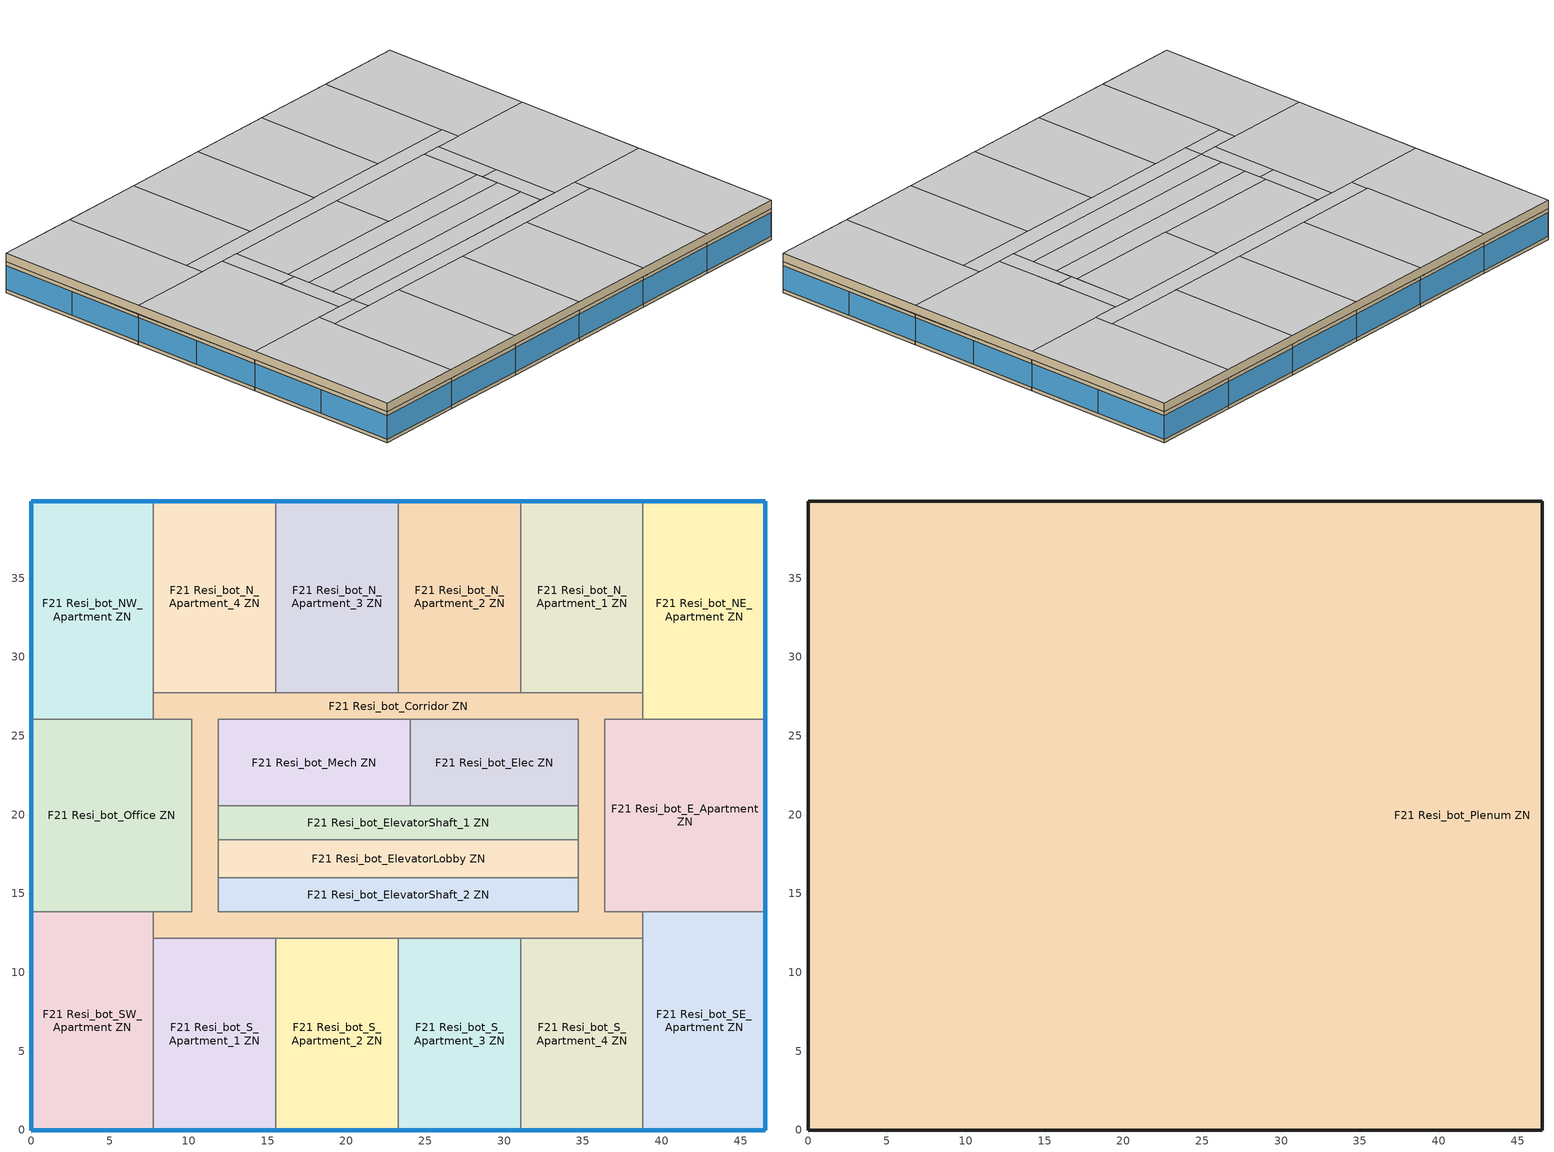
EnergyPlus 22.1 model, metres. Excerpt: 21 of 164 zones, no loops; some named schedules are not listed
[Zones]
F21 Resi_bot_Corridor ZN
 floor adiabatic (Typical Interior Floor): 36.39,19.95 36.39,13.85 34.72,13.85 34.72,19.95 z72.85; 38.81,13.85 38.81,12.18 11.86,12.18 11.86,13.85 z72.85; 11.86,19.95 11.86,13.85 10.18,13.85 10.18,19.95 z72.85; 11.86,13.85 11.86,12.18 7.76,12.18 7.76,13.85 z72.85; 36.39,26.05 36.39,19.95 34.72,19.95 34.72,26.05 z72.85; 11.86,26.05 11.86,19.95 10.18,19.95 10.18,26.05 z72.85; 38.81,27.72 38.81,26.05 7.76,26.05 7.76,27.72 z72.85
 wall to F21 Resi_bot_Office ZN (Typical Interior Wall): 7.76,26.05 10.18,26.05 10.18,13.85 7.76,13.85 z72.85:75.59
 wall to F21 Resi_bot_SW_Apartment ZN (Typical Interior Wall): 7.76,13.85 7.76,12.18 z72.85:75.59
 wall to F21 Resi_bot_S_Apartment_1 ZN (Typical Interior Wall): 7.76,12.18 15.52,12.18 z72.85:75.59
 wall to F21 Resi_bot_S_Apartment_2 ZN (Typical Interior Wall): 15.52,12.18 23.29,12.18 z72.85:75.59
 wall to F21 Resi_bot_S_Apartment_3 ZN (Typical Interior Wall): 23.29,12.18 31.05,12.18 z72.85:75.59
 wall to F21 Resi_bot_S_Apartment_4 ZN (Typical Interior Wall): 31.05,12.18 38.81,12.18 z72.85:75.59
 wall to F21 Resi_bot_SE_Apartment ZN (Typical Interior Wall): 38.81,12.18 38.81,13.85 z72.85:75.59
 wall to F21 Resi_bot_E_Apartment ZN (Typical Interior Wall): 38.81,13.85 36.39,13.85 36.39,26.05 38.81,26.05 z72.85:75.59
 wall to F21 Resi_bot_ElevatorShaft_1 ZN (Typical Interior Wall): 34.72,20.56 34.72,18.43 / 11.86,18.43 11.86,20.56 z72.85:75.59
 wall to F21 Resi_bot_ElevatorLobby ZN (Typical Interior Wall): 34.72,18.43 34.72,15.99 / 11.86,15.99 11.86,18.43 z72.85:75.59
 wall to F21 Resi_bot_ElevatorShaft_2 ZN (Typical Interior Wall): 34.72,15.99 34.72,13.85 11.86,13.85 11.86,15.99 z72.85:75.59
 wall to F21 Resi_bot_Mech ZN (Typical Interior Wall): 11.86,20.56 11.86,26.05 24.05,26.05 z72.85:75.59
 wall to F21 Resi_bot_Elec ZN (Typical Interior Wall): 24.05,26.05 34.72,26.05 34.72,20.56 z72.85:75.59
 wall to F21 Resi_bot_NE_Apartment ZN (Typical Interior Wall): 38.81,26.05 38.81,27.72 z72.85:75.59
 wall to F21 Resi_bot_N_Apartment_1 ZN (Typical Interior Wall): 38.81,27.72 31.05,27.72 z72.85:75.59
 wall to F21 Resi_bot_N_Apartment_2 ZN (Typical Interior Wall): 31.05,27.72 23.29,27.72 z72.85:75.59
 wall to F21 Resi_bot_N_Apartment_3 ZN (Typical Interior Wall): 23.29,27.72 15.52,27.72 z72.85:75.59
 wall to F21 Resi_bot_N_Apartment_4 ZN (Typical Interior Wall): 15.52,27.72 7.76,27.72 z72.85:75.59
 wall to F21 Resi_bot_NW_Apartment ZN (Typical Interior Wall): 7.76,27.72 7.76,26.05 z72.85:75.59
F21 Resi_bot_Elec ZN
 floor adiabatic (Typical Interior Floor): 34.72,26.05 34.72,20.56 24.05,20.56 24.05,26.05 z72.85
 wall to F21 Resi_bot_Mech ZN (Typical Interior Wall): 24.05,26.05 24.05,20.56 z72.85:75.59
 wall to F21 Resi_bot_ElevatorShaft_1 ZN (Typical Interior Wall): 24.05,20.56 34.72,20.56 z72.85:75.59
F21 Resi_bot_ElevatorLobby ZN
 floor adiabatic (Typical Interior Floor): 34.72,18.43 34.72,15.99 11.86,15.99 11.86,18.43 z72.85
 wall to F21 Resi_bot_ElevatorShaft_1 ZN (Typical Interior Wall): 34.72,18.43 11.86,18.43 z72.85:75.59
 wall to F21 Resi_bot_ElevatorShaft_2 ZN (Typical Interior Wall): 11.86,15.99 34.72,15.99 z72.85:75.59
F21 Resi_bot_ElevatorShaft_1 ZN
 floor adiabatic (Typical Interior Floor): 34.72,20.56 34.72,18.43 11.86,18.43 11.86,20.56 z72.85
 wall to F21 Resi_bot_Mech ZN (Typical Interior Wall): 24.05,20.56 11.86,20.56 z72.85:75.59
F21 Resi_bot_ElevatorShaft_2 ZN
 floor adiabatic (Typical Interior Floor): 34.72,15.99 34.72,13.85 11.86,13.85 11.86,15.99 z72.85
F21 Resi_bot_E_Apartment ZN
 floor adiabatic (Typical Interior Floor): 46.57,26.05 46.57,13.85 36.39,13.85 36.39,26.05 z72.85
 wall outside (Typical Insulated Steel Framed Exterior Wall R-20.41): 46.57,13.85 46.57,26.05 z72.85:75.59
 wall to F21 Resi_bot_NE_Apartment ZN (Typical Interior Wall): 46.57,26.05 38.81,26.05 z72.85:75.59
 wall to F21 Resi_bot_SE_Apartment ZN (Typical Interior Wall): 38.81,13.85 46.57,13.85 z72.85:75.59
 window (Resi_bot_E_Apartment_Wall_2_0_0_0_0_1_Win Wind Cons U-0.34 SHGC 0.33): 46.57,19.95 46.57,26.03 z73.15:75.25
 window (Resi_bot_E_Apartment_Wall_2_0_0_1_0_0_Win Wind Cons U-0.34 SHGC 0.33): 46.57,13.87 46.57,19.95 z73.15:75.25
F21 Resi_bot_Mech ZN
 floor adiabatic (Typical Interior Floor): 24.05,26.05 24.05,20.56 11.86,20.56 11.86,26.05 z72.85
F21 Resi_bot_NE_Apartment ZN
 floor adiabatic (Typical Interior Floor): 46.57,39.9 46.57,26.05 38.81,26.05 38.81,39.9 z72.85
 wall outside (Typical Insulated Steel Framed Exterior Wall R-20.41): 46.57,26.05 46.57,39.9 38.81,39.9 z72.85:75.59
 wall to F21 Resi_bot_N_Apartment_1 ZN (Typical Interior Wall): 38.81,39.9 38.81,27.72 z72.85:75.59
 window (Resi_bot_NE_Apartment_Wall_2_0_0_0_0_1_Win Wind Cons U-0.34 SHGC 0.33): 46.57,32.97 46.57,39.88 z73.15:75.25
 window (Resi_bot_NE_Apartment_Wall_2_0_0_1_0_0_Win Wind Cons U-0.34 SHGC 0.33): 46.57,26.06 46.57,32.97 z73.15:75.25
 window (U 0.34 SHGC 0.38 Simple Glazing): 46.56,39.9 38.83,39.9 z73.15:75.26
F21 Resi_bot_NW_Apartment ZN
 floor adiabatic (Typical Interior Floor): 7.76,39.9 7.76,26.05 0,26.05 0,39.9 z72.85
 wall outside (Typical Insulated Steel Framed Exterior Wall R-20.41): 7.76,39.9 0,39.9 0,26.05 z72.85:75.59
 wall to F21 Resi_bot_N_Apartment_4 ZN (Typical Interior Wall): 7.76,27.72 7.76,39.9 z72.85:75.59
 wall to F21 Resi_bot_Office ZN (Typical Interior Wall): 0,26.05 7.76,26.05 z72.85:75.59
 window (U 0.34 SHGC 0.38 Simple Glazing): 7.75,39.9 0.01,39.9 z73.15:75.26
 window (Resi_bot_NW_Apartment_Wall_4_0_0_0_0_1_Win Wind Cons U-0.34 SHGC 0.33): 0,32.97 0,26.06 z73.15:75.25
 window (Resi_bot_NW_Apartment_Wall_4_0_0_1_0_0_Win Wind Cons U-0.34 SHGC 0.33): 0,39.88 0,32.97 z73.15:75.25
F21 Resi_bot_N_Apartment_1 ZN
 floor adiabatic (Typical Interior Floor): 38.81,39.9 38.81,27.72 31.05,27.72 31.05,39.9 z72.85
 wall outside (Typical Insulated Steel Framed Exterior Wall R-20.41): 38.81,39.9 31.05,39.9 z72.85:75.59
 wall to F21 Resi_bot_N_Apartment_2 ZN (Typical Interior Wall): 31.05,39.9 31.05,27.72 z72.85:75.59
 window (U 0.34 SHGC 0.38 Simple Glazing): 38.8,39.9 31.06,39.9 z73.15:75.26
F21 Resi_bot_N_Apartment_2 ZN
 floor adiabatic (Typical Interior Floor): 31.05,39.9 31.05,27.72 23.29,27.72 23.29,39.9 z72.85
 wall outside (Typical Insulated Steel Framed Exterior Wall R-20.41): 31.05,39.9 23.29,39.9 z72.85:75.59
 wall to F21 Resi_bot_N_Apartment_3 ZN (Typical Interior Wall): 23.29,39.9 23.29,27.72 z72.85:75.59
 window (U 0.34 SHGC 0.38 Simple Glazing): 31.03,39.9 23.3,39.9 z73.15:75.26
F21 Resi_bot_N_Apartment_3 ZN
 floor adiabatic (Typical Interior Floor): 23.29,39.9 23.29,27.72 15.52,27.72 15.52,39.9 z72.85
 wall outside (Typical Insulated Steel Framed Exterior Wall R-20.41): 23.29,39.9 15.52,39.9 z72.85:75.59
 wall to F21 Resi_bot_N_Apartment_4 ZN (Typical Interior Wall): 15.52,39.9 15.52,27.72 z72.85:75.59
 window (U 0.34 SHGC 0.38 Simple Glazing): 23.27,39.9 15.54,39.9 z73.15:75.26
F21 Resi_bot_N_Apartment_4 ZN
 floor adiabatic (Typical Interior Floor): 15.52,39.9 15.52,27.72 7.76,27.72 7.76,39.9 z72.85
 wall outside (Typical Insulated Steel Framed Exterior Wall R-20.41): 15.52,39.9 7.76,39.9 z72.85:75.59
 window (U 0.34 SHGC 0.38 Simple Glazing): 15.51,39.9 7.78,39.9 z73.15:75.26
F21 Resi_bot_Office ZN
 floor adiabatic (Typical Interior Floor): 10.18,26.05 10.18,13.85 0,13.85 0,26.05 z72.85
 wall outside (Typical Insulated Steel Framed Exterior Wall R-20.41): 0,26.05 0,13.85 z72.85:75.59
 wall to F21 Resi_bot_SW_Apartment ZN (Typical Interior Wall): 0,13.85 7.76,13.85 z72.85:75.59
 window (Resi_bot_Office_Wall_5_0_0_0_0_1_Win Wind Cons U-0.34 SHGC 0.33): 0,19.95 0,13.87 z73.15:75.25
 window (Resi_bot_Office_Wall_5_0_0_1_0_0_Win Wind Cons U-0.34 SHGC 0.33): 0,26.03 0,19.95 z73.15:75.25
F21 Resi_bot_SE_Apartment ZN
 floor adiabatic (Typical Interior Floor): 46.57,13.85 46.57,0 38.81,0 38.81,13.85 z72.85
 wall outside (Typical Insulated Steel Framed Exterior Wall R-20.41): 38.81,0 46.57,0 46.57,13.85 z72.85:75.59
 wall to F21 Resi_bot_S_Apartment_4 ZN (Typical Interior Wall): 38.81,12.18 38.81,0 z72.85:75.59
 window (Resi_bot_SE_Apartment_Wall_2_0_0_0_0_1_Win Wind Cons U-0.34 SHGC 0.33): 46.57,6.93 46.57,13.84 z73.15:75.25
 window (Resi_bot_SE_Apartment_Wall_2_0_0_1_0_0_Win Wind Cons U-0.34 SHGC 0.33): 46.57,0.02 46.57,6.92 z73.15:75.25
 window (U 0.34 SHGC 0.38 Simple Glazing): 38.83,0 46.56,0 z73.15:75.26
F21 Resi_bot_SW_Apartment ZN
 floor adiabatic (Typical Interior Floor): 7.76,13.85 7.76,0 0,0 0,13.85 z72.85
 wall outside (Typical Insulated Steel Framed Exterior Wall R-20.41): 0,13.85 0,0 7.76,0 z72.85:75.59
 wall to F21 Resi_bot_S_Apartment_1 ZN (Typical Interior Wall): 7.76,0 7.76,12.18 z72.85:75.59
 window (Resi_bot_SW_Apartment_Wall_5_0_0_0_0_1_Win Wind Cons U-0.34 SHGC 0.33): 0,6.92 0,0.02 z73.15:75.25
 window (Resi_bot_SW_Apartment_Wall_5_0_0_1_0_0_Win Wind Cons U-0.34 SHGC 0.33): 0,13.84 0,6.93 z73.15:75.25
 window (U 0.34 SHGC 0.38 Simple Glazing): 0.01,0 7.75,0 z73.15:75.26
F21 Resi_bot_S_Apartment_1 ZN
 floor adiabatic (Typical Interior Floor): 15.52,12.18 15.52,0 7.76,0 7.76,12.18 z72.85
 wall outside (Typical Insulated Steel Framed Exterior Wall R-20.41): 7.76,0 15.52,0 z72.85:75.59
 wall to F21 Resi_bot_S_Apartment_2 ZN (Typical Interior Wall): 15.52,0 15.52,12.18 z72.85:75.59
 window (U 0.34 SHGC 0.38 Simple Glazing): 7.78,0 15.51,0 z73.15:75.26
F21 Resi_bot_S_Apartment_2 ZN
 floor adiabatic (Typical Interior Floor): 23.29,12.18 23.29,0 15.52,0 15.52,12.18 z72.85
 wall outside (Typical Insulated Steel Framed Exterior Wall R-20.41): 15.52,0 23.29,0 z72.85:75.59
 wall to F21 Resi_bot_S_Apartment_3 ZN (Typical Interior Wall): 23.29,0 23.29,12.18 z72.85:75.59
 window (U 0.34 SHGC 0.38 Simple Glazing): 15.54,0 23.27,0 z73.15:75.26
F21 Resi_bot_S_Apartment_3 ZN
 floor adiabatic (Typical Interior Floor): 31.05,12.18 31.05,0 23.29,0 23.29,12.18 z72.85
 wall outside (Typical Insulated Steel Framed Exterior Wall R-20.41): 23.29,0 31.05,0 z72.85:75.59
 wall to F21 Resi_bot_S_Apartment_4 ZN (Typical Interior Wall): 31.05,0 31.05,12.18 z72.85:75.59
 window (U 0.34 SHGC 0.38 Simple Glazing): 23.3,0 31.03,0 z73.15:75.26
F21 Resi_bot_S_Apartment_4 ZN
 floor adiabatic (Typical Interior Floor): 38.81,12.18 38.81,0 31.05,0 31.05,12.18 z72.85
 wall outside (Typical Insulated Steel Framed Exterior Wall R-20.41): 31.05,0 38.81,0 z72.85:75.59
 window (U 0.34 SHGC 0.38 Simple Glazing): 31.06,0 38.8,0 z73.15:75.26
F21 Resi_bot_Plenum ZN
 floor to F21 Resi_bot_Elec ZN (Typical Interior Floor): 34.72,26.05 34.72,20.56 24.05,20.56 24.05,26.05 z75.59
 floor to F21 Resi_bot_Corridor ZN (Typical Interior Floor): 36.39,19.95 36.39,13.85 34.72,13.85 34.72,19.95 z75.59; 38.81,13.85 38.81,12.18 11.86,12.18 11.86,13.85 z75.59; 11.86,19.95 11.86,13.85 10.18,13.85 10.18,19.95 z75.59; 11.86,13.85 11.86,12.18 7.76,12.18 7.76,13.85 z75.59; 36.39,26.05 36.39,19.95 34.72,19.95 34.72,26.05 z75.59; 11.86,26.05 11.86,19.95 10.18,19.95 10.18,26.05 z75.59; 38.81,27.72 38.81,26.05 7.76,26.05 7.76,27.72 z75.59
 floor to F21 Resi_bot_E_Apartment ZN (Typical Interior Floor): 46.57,26.05 46.57,13.85 36.39,13.85 36.39,26.05 z75.59
 floor to F21 Resi_bot_ElevatorShaft_1 ZN (Typical Interior Floor): 34.72,20.56 34.72,18.43 11.86,18.43 11.86,20.56 z75.59
 floor to F21 Resi_bot_ElevatorLobby ZN (Typical Interior Floor): 34.72,18.43 34.72,15.99 11.86,15.99 11.86,18.43 z75.59
 floor to F21 Resi_bot_ElevatorShaft_2 ZN (Typical Interior Floor): 34.72,15.99 34.72,13.85 11.86,13.85 11.86,15.99 z75.59
 floor to F21 Resi_bot_Mech ZN (Typical Interior Floor): 24.05,26.05 24.05,20.56 11.86,20.56 11.86,26.05 z75.59
 floor to F21 Resi_bot_NE_Apartment ZN (Typical Interior Floor): 46.57,39.9 46.57,26.05 38.81,26.05 38.81,39.9 z75.59
 floor to F21 Resi_bot_N_Apartment_1 ZN (Typical Interior Floor): 38.81,39.9 38.81,27.72 31.05,27.72 31.05,39.9 z75.59
 floor to F21 Resi_bot_N_Apartment_2 ZN (Typical Interior Floor): 31.05,39.9 31.05,27.72 23.29,27.72 23.29,39.9 z75.59
 floor to F21 Resi_bot_N_Apartment_3 ZN (Typical Interior Floor): 23.29,39.9 23.29,27.72 15.52,27.72 15.52,39.9 z75.59
 floor to F21 Resi_bot_N_Apartment_4 ZN (Typical Interior Floor): 15.52,39.9 15.52,27.72 7.76,27.72 7.76,39.9 z75.59
 floor to F21 Resi_bot_NW_Apartment ZN (Typical Interior Floor): 7.76,39.9 7.76,26.05 0,26.05 0,39.9 z75.59
 floor to F21 Resi_bot_Office ZN (Typical Interior Floor): 10.18,26.05 10.18,13.85 0,13.85 0,26.05 z75.59
 floor to F21 Resi_bot_S_Apartment_4 ZN (Typical Interior Floor): 38.81,12.18 38.81,0 31.05,0 31.05,12.18 z75.59
 floor to F21 Resi_bot_SE_Apartment ZN (Typical Interior Floor): 46.57,13.85 46.57,0 38.81,0 38.81,13.85 z75.59
 floor to F21 Resi_bot_S_Apartment_3 ZN (Typical Interior Floor): 31.05,12.18 31.05,0 23.29,0 23.29,12.18 z75.59
 floor to F21 Resi_bot_S_Apartment_2 ZN (Typical Interior Floor): 23.29,12.18 23.29,0 15.52,0 15.52,12.18 z75.59
 floor to F21 Resi_bot_S_Apartment_1 ZN (Typical Interior Floor): 15.52,12.18 15.52,0 7.76,0 7.76,12.18 z75.59
 floor to F21 Resi_bot_SW_Apartment ZN (Typical Interior Floor): 7.76,13.85 7.76,0 0,0 0,13.85 z75.59
 wall outside (Typical Insulated Steel Framed Exterior Wall R-20.41): 46.57,0 46.57,39.9 0,39.9 0,0 46.57,0 z75.59:76.35
 ceiling adiabatic (Typical Interior Ceiling): 34.72,20.56 34.72,26.05 24.05,26.05 24.05,20.56 z76.35; 23.29,27.72 23.29,39.9 15.52,39.9 15.52,27.72 z76.35; 15.52,27.72 15.52,39.9 7.76,39.9 7.76,27.72 z76.35; 7.76,26.05 7.76,39.9 0,39.9 0,26.05 z76.35; 10.18,13.85 10.18,26.05 0,26.05 0,13.85 z76.35; 38.81,0 38.81,12.18 31.05,12.18 31.05,0 z76.35; 46.57,0 46.57,13.85 38.81,13.85 38.81,0 z76.35; 31.05,0 31.05,12.18 23.29,12.18 23.29,0 z76.35; 23.29,0 23.29,12.18 15.52,12.18 15.52,0 z76.35; 15.52,0 15.52,12.18 7.76,12.18 7.76,0 z76.35; 7.76,0 7.76,13.85 0,13.85 0,0 z76.35; 36.39,13.85 36.39,19.95 34.72,19.95 34.72,13.85 z76.35; 38.81,12.18 38.81,13.85 11.86,13.85 11.86,12.18 z76.35; 11.86,13.85 11.86,19.95 10.18,19.95 10.18,13.85 z76.35; 11.86,12.18 11.86,13.85 7.76,13.85 7.76,12.18 z76.35; 36.39,19.95 36.39,26.05 34.72,26.05 34.72,19.95 z76.35; 11.86,19.95 11.86,26.05 10.18,26.05 10.18,19.95 z76.35; 38.81,26.05 38.81,27.72 7.76,27.72 7.76,26.05 z76.35; 46.57,13.85 46.57,26.05 36.39,26.05 36.39,13.85 z76.35; 34.72,18.43 34.72,20.56 11.86,20.56 11.86,18.43 z76.35; 34.72,15.99 34.72,18.43 11.86,18.43 11.86,15.99 z76.35; 34.72,13.85 34.72,15.99 11.86,15.99 11.86,13.85 z76.35; 24.05,20.56 24.05,26.05 11.86,26.05 11.86,20.56 z76.35; 46.57,26.05 46.57,39.9 38.81,39.9 38.81,26.05 z76.35; 38.81,27.72 38.81,39.9 31.05,39.9 31.05,27.72 z76.35; 31.05,27.72 31.05,39.9 23.29,39.9 23.29,27.72 z76.35
[Building]
-TallBuilding-ASHRAE 169-2013-6A created: 2026-04-17 11:54:28 -0400: North Axis {deg}=0; Terrain=Suburbs; Loads Convergence Tolerance Value {W}=0.04; Temperature Convergence Tolerance Value {deltaC}=0.4; Solar Distribution=FullExterior; Maximum Number of Warmup Days=100; Minimum Number of Warmup Days=10
[Site:Location]
Rochester International Arpt_MN_USA: Latitude {deg}=43.9; Longitude {deg}=-92.5; Time Zone {hr}=-6; Elevation {m}=398
[Site:GroundTemperature:Deep]
5.5, 1.7, -0.6, -1.3, 0.1, 3.2, 7.1, 10.9, 13.4, 14, 12.6, 9.5
[Site:GroundTemperature:FCfactorMethod]
January Ground Temperature {C}=7.4; February Ground Temperature {C}=-0; March Ground Temperature {C}=-7.6; April Ground Temperature {C}=-12.6; May Ground Temperature {C}=-7.7; June Ground Temperature {C}=0.3; July Ground Temperature {C}=7; August Ground Temperature {C}=14.2; September Ground Temperature {C}=19.2; October Ground Temperature {C}=20.9; November Ground Temperature {C}=20; December Ground Temperature {C}=15.4
[Site:GroundTemperature:Shallow]
-2.2, -7.4, -8.8, -7.6, -0.6, 7.3, 14.6, 20, 21.5, 19, 13, 5.4
[Site:WaterMainsTemperature]
Calculation Method=Correlation; Annual Average Outdoor Air Temperature {C}=6.375; Maximum Difference In Monthly Average Outdoor Air Temperatures {deltaC}=33.5
[SizingPeriod:DesignDay] Day of Month=21; Dry-Bulb Temperature Range Modifier Type=DefaultMultipliers; Humidity Condition Type=Wetbulb; Barometric Pressure {Pa}=96634; Rain Indicator=No; Snow Indicator=No; Daylight Saving Time Indicator=No; Begin Environment Reset Mode=FullResetAtBeginEnvironment
Name | Month | Day Type | Maximum Dry-Bulb Temperature {C} | Daily Dry-Bulb Temperature Range {deltaC} | Wetbulb or DewPoint at Maximum Dry-Bulb {C} | Wind Speed {m/s} | Wind Direction {deg} | Solar Model Indicator | ASHRAE Clear Sky Optical Depth for Beam Irradiance (taub) | ASHRAE Clear Sky Optical Depth for Diffuse Irradiance (taud) | Sky Clearness
Rochester International Arpt Ann Clg .4% Condns DB=>MWB | 7 | SummerDesignDay | 31.2 | 10.6 | 23.1 | 6.7 | 200 | ASHRAETau | 0.404 | 2.226
Rochester International Arpt Ann Clg .4% Condns WB=>MDB | 7 | SummerDesignDay | 29.2 | 10.6 | 24.9 | 6.7 | 200 | ASHRAETau | 0.404 | 2.226
Rochester International Arpt Ann Htg 99.6% Condns DB | 1 | WinterDesignDay | -26.2 | 0 | -26.2 | 5.7 | 310 | ASHRAEClearSky |  |  | 0
[Material] Thermal Absorptance=0.9; Solar Absorptance=0.7
Name | Roughness | Thickness {m} | Conductivity {W/m-K} | Density {kg/m3} | Specific Heat {J/kg-K} | Visible Absorptance
100mm Normalweight concrete floor | MediumSmooth | 0.1016 | 2.31 | 2322 | 832 | 0.7
25mm Stucco | Smooth | 0.0254 | 0.72 | 1856 | 840 | 0.7
5/8 in. Gypsum Board | MediumSmooth | 0.0159 | 0.16 | 800 | 1090 | 0.7
G01 13mm gypsum board | Smooth | 0.0127 | 0.16 | 800 | 1090 | 0.5
Std Wood 6inch | MediumSmooth | 0.15 | 0.12 | 540 | 1210 | 0.7
[Material:NoMass] Thermal Absorptance=0.9; Solar Absorptance=0.7
Name | Roughness | Thermal Resistance {m2-K/W} | Visible Absorptance
CP02 CARPET PAD | VeryRough | 0.21648 | 0.8
Typical Insulation R-18.23 | Smooth | 3.21036 | 0.7
[WindowMaterial:SimpleGlazingSystem] U-Factor {W/m2-K}=1.93061; Visible Transmittance=0.81
Name | Solar Heat Gain Coefficient
Resi_bot_E_Apartment_Wall_2_0_0_0_0_1_Win Wind SG Mat U-0.34 SHGC 0.33; Resi_bot_E_Apartment_Wall_2_0_0_1_0_0_Win Wind SG Mat U-0.34 SHGC 0.33; Resi_bot_NE_Apartment_Wall_2_0_0_0_0_1_Win Wind SG Mat U-0.34 SHGC 0.33; Resi_bot_NE_Apartment_Wall_2_0_0_1_0_0_Win Wind SG Mat U-0.34 SHGC 0.33; Resi_bot_NW_Apartment_Wall_4_0_0_0_0_1_Win Wind SG Mat U-0.34 SHGC 0.33; Resi_bot_NW_Apartment_Wall_4_0_0_1_0_0_Win Wind SG Mat U-0.34 SHGC 0.33; Resi_bot_Office_Wall_5_0_0_0_0_1_Win Wind SG Mat U-0.34 SHGC 0.33; Resi_bot_Office_Wall_5_0_0_1_0_0_Win Wind SG Mat U-0.34 SHGC 0.33; Resi_bot_SE_Apartment_Wall_2_0_0_0_0_1_Win Wind SG Mat U-0.34 SHGC 0.33; Resi_bot_SE_Apartment_Wall_2_0_0_1_0_0_Win Wind SG Mat U-0.34 SHGC 0.33; Resi_bot_SW_Apartment_Wall_5_0_0_0_0_1_Win Wind SG Mat U-0.34 SHGC 0.33; Resi_bot_SW_Apartment_Wall_5_0_0_1_0_0_Win Wind SG Mat U-0.34 SHGC 0.33 | 0.33
U 0.34 SHGC 0.38 Simple Glazing | 0.38
[Construction]
InteriorFurnishings: Std Wood 6inch
Resi_bot_E_Apartment_Wall_2_0_0_0_0_1_Win Wind Cons U-0.34 SHGC 0.33: Resi_bot_E_Apartment_Wall_2_0_0_0_0_1_Win Wind SG Mat U-0.34 SHGC 0.33
Resi_bot_E_Apartment_Wall_2_0_0_1_0_0_Win Wind Cons U-0.34 SHGC 0.33: Resi_bot_E_Apartment_Wall_2_0_0_1_0_0_Win Wind SG Mat U-0.34 SHGC 0.33
Resi_bot_NE_Apartment_Wall_2_0_0_0_0_1_Win Wind Cons U-0.34 SHGC 0.33: Resi_bot_NE_Apartment_Wall_2_0_0_0_0_1_Win Wind SG Mat U-0.34 SHGC 0.33
Resi_bot_NE_Apartment_Wall_2_0_0_1_0_0_Win Wind Cons U-0.34 SHGC 0.33: Resi_bot_NE_Apartment_Wall_2_0_0_1_0_0_Win Wind SG Mat U-0.34 SHGC 0.33
Resi_bot_NW_Apartment_Wall_4_0_0_0_0_1_Win Wind Cons U-0.34 SHGC 0.33: Resi_bot_NW_Apartment_Wall_4_0_0_0_0_1_Win Wind SG Mat U-0.34 SHGC 0.33
Resi_bot_NW_Apartment_Wall_4_0_0_1_0_0_Win Wind Cons U-0.34 SHGC 0.33: Resi_bot_NW_Apartment_Wall_4_0_0_1_0_0_Win Wind SG Mat U-0.34 SHGC 0.33
Resi_bot_Office_Wall_5_0_0_0_0_1_Win Wind Cons U-0.34 SHGC 0.33: Resi_bot_Office_Wall_5_0_0_0_0_1_Win Wind SG Mat U-0.34 SHGC 0.33
Resi_bot_Office_Wall_5_0_0_1_0_0_Win Wind Cons U-0.34 SHGC 0.33: Resi_bot_Office_Wall_5_0_0_1_0_0_Win Wind SG Mat U-0.34 SHGC 0.33
Resi_bot_SE_Apartment_Wall_2_0_0_0_0_1_Win Wind Cons U-0.34 SHGC 0.33: Resi_bot_SE_Apartment_Wall_2_0_0_0_0_1_Win Wind SG Mat U-0.34 SHGC 0.33
Resi_bot_SE_Apartment_Wall_2_0_0_1_0_0_Win Wind Cons U-0.34 SHGC 0.33: Resi_bot_SE_Apartment_Wall_2_0_0_1_0_0_Win Wind SG Mat U-0.34 SHGC 0.33
Resi_bot_SW_Apartment_Wall_5_0_0_0_0_1_Win Wind Cons U-0.34 SHGC 0.33: Resi_bot_SW_Apartment_Wall_5_0_0_0_0_1_Win Wind SG Mat U-0.34 SHGC 0.33
Resi_bot_SW_Apartment_Wall_5_0_0_1_0_0_Win Wind Cons U-0.34 SHGC 0.33: Resi_bot_SW_Apartment_Wall_5_0_0_1_0_0_Win Wind SG Mat U-0.34 SHGC 0.33
Typical Insulated Steel Framed Exterior Wall R-20.41: 25mm Stucco, 5/8 in. Gypsum Board, Typical Insulation R-18.23, 5/8 in. Gypsum Board
Typical Interior Ceiling: CP02 CARPET PAD, 100mm Normalweight concrete floor
Typical Interior Floor: 100mm Normalweight concrete floor, CP02 CARPET PAD
Typical Interior Wall: G01 13mm gypsum board, G01 13mm gypsum board
U 0.34 SHGC 0.38 Simple Glazing: U 0.34 SHGC 0.38 Simple Glazing
[Zone] Multiplier=1
Name | Part of Total Floor Area
F21 Resi_bot_Corridor ZN; F21 Resi_bot_Elec ZN; F21 Resi_bot_ElevatorLobby ZN; F21 Resi_bot_ElevatorShaft_1 ZN; F21 Resi_bot_ElevatorShaft_2 ZN; F21 Resi_bot_E_Apartment ZN; F21 Resi_bot_Mech ZN; F21 Resi_bot_NE_Apartment ZN; F21 Resi_bot_NW_Apartment ZN; F21 Resi_bot_N_Apartment_1 ZN; F21 Resi_bot_N_Apartment_2 ZN; F21 Resi_bot_N_Apartment_3 ZN; F21 Resi_bot_N_Apartment_4 ZN; F21 Resi_bot_Office ZN; F21 Resi_bot_SE_Apartment ZN; F21 Resi_bot_SW_Apartment ZN; F21 Resi_bot_S_Apartment_1 ZN; F21 Resi_bot_S_Apartment_2 ZN; F21 Resi_bot_S_Apartment_3 ZN; F21 Resi_bot_S_Apartment_4 ZN | Yes
F21 Resi_bot_Plenum ZN | No
[Space]
Name | Zone | Space Type
F21 Resi_bot_Corridor | F21 Resi_bot_Corridor ZN | HighriseApartment Corridor
F21 Resi_bot_Elec | F21 Resi_bot_Elec ZN | Elec/MechRoom
F21 Resi_bot_ElevatorLobby | F21 Resi_bot_ElevatorLobby ZN | Elevator Lobby
F21 Resi_bot_ElevatorShaft_1 | F21 Resi_bot_ElevatorShaft_1 ZN | Elevator Shaft
F21 Resi_bot_ElevatorShaft_2 | F21 Resi_bot_ElevatorShaft_2 ZN | Elevator Shaft
F21 Resi_bot_E_Apartment | F21 Resi_bot_E_Apartment ZN | HighriseApartment Apartment
F21 Resi_bot_Mech | F21 Resi_bot_Mech ZN | Elec/MechRoom
F21 Resi_bot_NE_Apartment | F21 Resi_bot_NE_Apartment ZN | HighriseApartment Apartment
F21 Resi_bot_NW_Apartment | F21 Resi_bot_NW_Apartment ZN | HighriseApartment Apartment
F21 Resi_bot_N_Apartment_1 | F21 Resi_bot_N_Apartment_1 ZN | HighriseApartment Apartment
F21 Resi_bot_N_Apartment_2 | F21 Resi_bot_N_Apartment_2 ZN | HighriseApartment Apartment
F21 Resi_bot_N_Apartment_3 | F21 Resi_bot_N_Apartment_3 ZN | HighriseApartment Apartment
F21 Resi_bot_N_Apartment_4 | F21 Resi_bot_N_Apartment_4 ZN | HighriseApartment Apartment
F21 Resi_bot_Office | F21 Resi_bot_Office ZN | HighriseApartment Office
F21 Resi_bot_Plenum | F21 Resi_bot_Plenum ZN
F21 Resi_bot_SE_Apartment | F21 Resi_bot_SE_Apartment ZN | HighriseApartment Apartment
F21 Resi_bot_SW_Apartment | F21 Resi_bot_SW_Apartment ZN | HighriseApartment Apartment
F21 Resi_bot_S_Apartment_1 | F21 Resi_bot_S_Apartment_1 ZN | HighriseApartment Apartment
F21 Resi_bot_S_Apartment_2 | F21 Resi_bot_S_Apartment_2 ZN | HighriseApartment Apartment
F21 Resi_bot_S_Apartment_3 | F21 Resi_bot_S_Apartment_3 ZN | HighriseApartment Apartment
F21 Resi_bot_S_Apartment_4 | F21 Resi_bot_S_Apartment_4 ZN | HighriseApartment Apartment
[SpaceList]
Elec/MechRoom: F30 Hotel_bot_Mech, F1 Retail_F1_Elec, F38 Hotel_top_Mech, Basement_Mech, F3-F11 Office_Mech, F1 Retail_F1_Mech, F2 Retail_F2_Mech, F21 Resi_bot_Mech, Basement_Elec, F38 Hotel_top_Elec, F30 Hotel_bot_Elec, F2 Retail_F2_Elec, F12-F20 Office_Mech, F12-F20 Office_Elec, F22-F29 Resi_mid_Mech, F22-F29 Resi_mid_Elec, F21 Resi_bot_Elec, F31-F37 Hotel_mid_Elec, F31-F37 Hotel_mid_Mech, F3-F11 Office_Elec
Elevator Lobby: F30 Hotel_bot_ElevatorLobby, F3-F11 Office_ElevatorLobby, F2 Retail_F2_ElevatorLobby, F12-F20 Office_ElevatorLobby, F38 Hotel_top_ElevatorLobby, F1 Retail_F1_ElevatorLobby, Basement_ElevatorLobby, F22-F29 Resi_mid_ElevatorLobby, F21 Resi_bot_ElevatorLobby, F31-F37 Hotel_mid_ElevatorLobby
Elevator Shaft: F38 Hotel_top_ElevatorShaft_2, Basement_ElevatorShaft_1, F38 Hotel_top_ElevatorShaft_1, Basement_ElevatorShaft_2, F30 Hotel_bot_ElevatorShaft_1, F1 Retail_F1_ElevatorShaft_2, F2 Retail_F2_ElevatorShaft_2, F21 Resi_bot_ElevatorShaft_2, F12-F20 Office_ElevatorShaft_1, F1 Retail_F1_ElevatorShaft_1, F21 Resi_bot_ElevatorShaft_1, F31-F37 Hotel_mid_ElevatorShaft_1, F31-F37 Hotel_mid_ElevatorShaft_2, F3-F11 Office_ElevatorShaft_1, F22-F29 Resi_mid_ElevatorShaft_2, F30 Hotel_bot_ElevatorShaft_2, F12-F20 Office_ElevatorShaft_2, F2 Retail_F2_ElevatorShaft_1, F22-F29 Resi_mid_ElevatorShaft_1, F3-F11 Office_ElevatorShaft_2
HighriseApartment Corridor: F21 Resi_bot_Corridor, F22-F29 Resi_mid_Corridor
HighriseApartment Apartment: F21 Resi_bot_S_Apartment_4, F21 Resi_bot_E_Apartment, F21 Resi_bot_S_Apartment_3, F21 Resi_bot_SE_Apartment, F21 Resi_bot_S_Apartment_1, F21 Resi_bot_NE_Apartment, F21 Resi_bot_N_Apartment_1, F22-F29 Resi_mid_W_Apartment, F22-F29 Resi_mid_NE_Apartment, F21 Resi_bot_N_Apartment_2, F22-F29 Resi_mid_S_Apartment_3, F21 Resi_bot_NW_Apartment, F22-F29 Resi_mid_S_Apartment_2, F21 Resi_bot_N_Apartment_3, F22-F29 Resi_mid_NW_Apartment, F22-F29 Resi_mid_E_Apartment, F22-F29 Resi_mid_S_Apartment_1, F22-F29 Resi_mid_SE_Apartment, F22-F29 Resi_mid_S_Apartment_4, F22-F29 Resi_mid_N_Apartment_3, F22-F29 Resi_mid_N_Apartment_4, F21 Resi_bot_N_Apartment_4, F21 Resi_bot_SW_Apartment, F22-F29 Resi_mid_N_Apartment_1, F21 Resi_bot_S_Apartment_2, F22-F29 Resi_mid_N_Apartment_2, F22-F29 Resi_mid_SW_Apartment
HighriseApartment Office: F21 Resi_bot_Office
[Lights] Design Level Calculation Method=Watts/Area; Fraction Visible=0.2; Fraction Replaceable=1
Name | Zone or ZoneList or Space or SpaceList | Schedule | Watts per Floor Area {W/m2} | Return Air Fraction | Fraction Radiant
Elec/MechRoom Lights | Elec/MechRoom | OfficeLarge BLDG_LIGHT_SCH_2013 | 4.62848 | 0.4 | 0.4
Elevator Lobby Lights | Elevator Lobby | OfficeLarge BLDG_LIGHT_SCH | 6.99654 | 0.4 | 0.4
HighriseApartment Corridor Lights | HighriseApartment Corridor | ApartmentHighRise LTG_COR_SCH_2013 | 4.4132 | 0 | 0.6
HighriseApartment Apartment Additional Lights | HighriseApartment Apartment | ApartmentHighRise LTG_APT_SCH | 2.90626 | 0 | 0.6
HighriseApartment Apartment Lights | HighriseApartment Apartment | ApartmentHighRise LTG_APT_SCH | 6.45835 | 0 | 0.6
HighriseApartment Office Lights | HighriseApartment Office | ApartmentHighRise LTG_OFF_SCH_2013 | 7.96529 | 0 | 0.6
[People] Number of People Calculation Method=People/Area; Fraction Radiant=0.3; Work Efficiency Schedule=Work Efficiency Schedule; Clothing Insulation Schedule=Clothing Schedule; Air Velocity Schedule=Air Velocity Schedule
Name | Zone or ZoneList or Space or SpaceList | Number of People Schedule | People per Floor Area {person/m2} | Activity Level Schedule
Elevator Lobby People | Elevator Lobby | OfficeLarge BLDG_OCC_SCH | 0.107639 | OfficeMedium ACTIVITY_SCH
HighriseApartment Apartment People | HighriseApartment Apartment | ApartmentHighRise OCC_APT_SCH | 0.0283091 | ApartmentMidRise Activity Schedule
HighriseApartment Office People | HighriseApartment Office | ApartmentHighRise OCC_OFF_SCH | 0.0113021 | ApartmentMidRise Activity Schedule
[ElectricEquipment] Design Level Calculation Method=Watts/Area; Fraction Latent=0; Fraction Radiant=0.5; Fraction Lost=0
Name | Zone or ZoneList or Space or SpaceList | Schedule | Watts per Floor Area {W/m2}
Elec/MechRoom Elec Equip | Elec/MechRoom | OfficeLarge BLDG_EQUIP_SCH | 2.90626
Elevator Lobby Elec Equip | Elevator Lobby | OfficeLarge BLDG_EQUIP_SCH | 0.753474
HighriseApartment Apartment Elec Equip | HighriseApartment Apartment | ApartmentHighRise EQP_APT_SCH | 6.67
HighriseApartment Office Elec Equip | HighriseApartment Office | ApartmentHighRise EQP_OFF_SCH_2010_2013 | 6.67
[InternalMass] Construction=InteriorFurnishings
Name | Zone or ZoneList | Space or SpaceList | Surface Area {m2}
F21 Resi_bot_Corridor Mass | F21 Resi_bot_Corridor ZN | F21 Resi_bot_Corridor | 289.96
F21 Resi_bot_Elec Mass | F21 Resi_bot_Elec ZN | F21 Resi_bot_Elec | 117.058
F21 Resi_bot_ElevatorLobby Mass | F21 Resi_bot_ElevatorLobby ZN | F21 Resi_bot_ElevatorLobby | 111.484
F21 Resi_bot_E_Apartment Mass | F21 Resi_bot_E_Apartment ZN | F21 Resi_bot_E_Apartment | 248.236
F21 Resi_bot_Mech Mass | F21 Resi_bot_Mech ZN | F21 Resi_bot_Mech | 133.78
F21 Resi_bot_NE_Apartment Mass | F21 Resi_bot_NE_Apartment ZN | F21 Resi_bot_NE_Apartment | 215.064
F21 Resi_bot_NW_Apartment Mass | F21 Resi_bot_NW_Apartment ZN | F21 Resi_bot_NW_Apartment | 215.047
F21 Resi_bot_N_Apartment_1 Mass | F21 Resi_bot_N_Apartment_1 ZN | F21 Resi_bot_N_Apartment_1 | 189.038
F21 Resi_bot_N_Apartment_2 Mass | F21 Resi_bot_N_Apartment_2 ZN | F21 Resi_bot_N_Apartment_2 | 189.037
F21 Resi_bot_N_Apartment_3 Mass | F21 Resi_bot_N_Apartment_3 ZN | F21 Resi_bot_N_Apartment_3 | 189.042
F21 Resi_bot_N_Apartment_4 Mass | F21 Resi_bot_N_Apartment_4 ZN | F21 Resi_bot_N_Apartment_4 | 189.041
F21 Resi_bot_Office Mass | F21 Resi_bot_Office ZN | F21 Resi_bot_Office | 248.236
F21 Resi_bot_Plenum Mass | F21 Resi_bot_Plenum ZN | F21 Resi_bot_Plenum | 3716.4
F21 Resi_bot_SE_Apartment Mass | F21 Resi_bot_SE_Apartment ZN | F21 Resi_bot_SE_Apartment | 215.065
F21 Resi_bot_SW_Apartment Mass | F21 Resi_bot_SW_Apartment ZN | F21 Resi_bot_SW_Apartment | 215.049
F21 Resi_bot_S_Apartment_1 Mass | F21 Resi_bot_S_Apartment_1 ZN | F21 Resi_bot_S_Apartment_1 | 189.042
F21 Resi_bot_S_Apartment_2 Mass | F21 Resi_bot_S_Apartment_2 ZN | F21 Resi_bot_S_Apartment_2 | 189.04
F21 Resi_bot_S_Apartment_3 Mass | F21 Resi_bot_S_Apartment_3 ZN | F21 Resi_bot_S_Apartment_3 | 189.042
F21 Resi_bot_S_Apartment_4 Mass | F21 Resi_bot_S_Apartment_4 ZN | F21 Resi_bot_S_Apartment_4 | 189.04
[ZoneInfiltration:DesignFlowRate] Design Flow Rate Calculation Method=Flow/ExteriorArea; Flow Rate per Exterior Surface Area {m3/s-m2}=0.000633785; Constant Term Coefficient=0.3357; Temperature Term Coefficient=0.0037; Velocity Term Coefficient=0; Velocity Squared Term Coefficient=0.0173
Name | Zone or ZoneList or Space or SpaceList | Schedule
F21 Resi_bot_E_Apartment HVAC Off Infiltration | F21 Resi_bot_E_Apartment ZN | Infiltration HVAC Off Schedule
F21 Resi_bot_E_Apartment HVAC On Infiltration | F21 Resi_bot_E_Apartment ZN | Infiltration HVAC On Schedule
F21 Resi_bot_NE_Apartment HVAC Off Infiltration | F21 Resi_bot_NE_Apartment ZN | Infiltration HVAC Off Schedule
F21 Resi_bot_NE_Apartment HVAC On Infiltration | F21 Resi_bot_NE_Apartment ZN | Infiltration HVAC On Schedule
F21 Resi_bot_NW_Apartment HVAC Off Infiltration | F21 Resi_bot_NW_Apartment ZN | Infiltration HVAC Off Schedule
F21 Resi_bot_NW_Apartment HVAC On Infiltration | F21 Resi_bot_NW_Apartment ZN | Infiltration HVAC On Schedule
F21 Resi_bot_N_Apartment_1 HVAC Off Infiltration | F21 Resi_bot_N_Apartment_1 ZN | Infiltration HVAC Off Schedule
F21 Resi_bot_N_Apartment_1 HVAC On Infiltration | F21 Resi_bot_N_Apartment_1 ZN | Infiltration HVAC On Schedule
F21 Resi_bot_N_Apartment_2 HVAC Off Infiltration | F21 Resi_bot_N_Apartment_2 ZN | Infiltration HVAC Off Schedule
F21 Resi_bot_N_Apartment_2 HVAC On Infiltration | F21 Resi_bot_N_Apartment_2 ZN | Infiltration HVAC On Schedule
F21 Resi_bot_N_Apartment_3 HVAC Off Infiltration | F21 Resi_bot_N_Apartment_3 ZN | Infiltration HVAC Off Schedule
F21 Resi_bot_N_Apartment_3 HVAC On Infiltration | F21 Resi_bot_N_Apartment_3 ZN | Infiltration HVAC On Schedule
F21 Resi_bot_N_Apartment_4 HVAC Off Infiltration | F21 Resi_bot_N_Apartment_4 ZN | Infiltration HVAC Off Schedule
F21 Resi_bot_N_Apartment_4 HVAC On Infiltration | F21 Resi_bot_N_Apartment_4 ZN | Infiltration HVAC On Schedule
F21 Resi_bot_Office HVAC Off Infiltration | F21 Resi_bot_Office ZN | Infiltration HVAC Off Schedule
F21 Resi_bot_Office HVAC On Infiltration | F21 Resi_bot_Office ZN | Infiltration HVAC On Schedule
F21 Resi_bot_Plenum HVAC Off Infiltration | F21 Resi_bot_Plenum ZN | Infiltration HVAC Off Schedule
F21 Resi_bot_Plenum HVAC On Infiltration | F21 Resi_bot_Plenum ZN | Infiltration HVAC On Schedule
F21 Resi_bot_SE_Apartment HVAC Off Infiltration | F21 Resi_bot_SE_Apartment ZN | Infiltration HVAC Off Schedule
F21 Resi_bot_SE_Apartment HVAC On Infiltration | F21 Resi_bot_SE_Apartment ZN | Infiltration HVAC On Schedule
F21 Resi_bot_SW_Apartment HVAC Off Infiltration | F21 Resi_bot_SW_Apartment ZN | Infiltration HVAC Off Schedule
F21 Resi_bot_SW_Apartment HVAC On Infiltration | F21 Resi_bot_SW_Apartment ZN | Infiltration HVAC On Schedule
F21 Resi_bot_S_Apartment_1 HVAC Off Infiltration | F21 Resi_bot_S_Apartment_1 ZN | Infiltration HVAC Off Schedule
F21 Resi_bot_S_Apartment_1 HVAC On Infiltration | F21 Resi_bot_S_Apartment_1 ZN | Infiltration HVAC On Schedule
F21 Resi_bot_S_Apartment_2 HVAC Off Infiltration | F21 Resi_bot_S_Apartment_2 ZN | Infiltration HVAC Off Schedule
F21 Resi_bot_S_Apartment_2 HVAC On Infiltration | F21 Resi_bot_S_Apartment_2 ZN | Infiltration HVAC On Schedule
F21 Resi_bot_S_Apartment_3 HVAC Off Infiltration | F21 Resi_bot_S_Apartment_3 ZN | Infiltration HVAC Off Schedule
F21 Resi_bot_S_Apartment_3 HVAC On Infiltration | F21 Resi_bot_S_Apartment_3 ZN | Infiltration HVAC On Schedule
F21 Resi_bot_S_Apartment_4 HVAC Off Infiltration | F21 Resi_bot_S_Apartment_4 ZN | Infiltration HVAC Off Schedule
F21 Resi_bot_S_Apartment_4 HVAC On Infiltration | F21 Resi_bot_S_Apartment_4 ZN | Infiltration HVAC On Schedule
[Daylighting:Controls]
F21 Resi_bot_Office ZN DaylightingControls: Zone or Space=F21 Resi_bot_Office ZN; Lighting Control Type=Continuous; Minimum Input Power Fraction for Continuous or ContinuousOff Dimming Control=0.2; Minimum Light Output Fraction for Continuous or ContinuousOff Dimming Control=0.2; Number of Stepped Control Steps=1; Probability Lighting will be Reset When Needed in Manual Stepped Control=1; Glare Calculation Daylighting Reference Point=F21 Resi_bot_Office Daylt Sensor 1; Glare Calculation Azimuth Angle of View Direction Clockwise from Zone y-Axis {deg}=-0; Maximum Allowable Discomfort Glare Index=22; Daylighting Reference Point Name 1=F21 Resi_bot_Office Daylt Sensor 1; Fraction of Lights Controlled by Reference Point 1=0.236; Illuminance Setpoint at Reference Point 1 {lux}=323; Daylighting Reference Point Name 2=F21 Resi_bot_Office Daylt Sensor 2; Fraction of Lights Controlled by Reference Point 2=0.236; Illuminance Setpoint at Reference Point 2 {lux}=323
[Exterior:Lights] Control Option=AstronomicalClock
Name | Schedule | Design Level {W}
NonDimming Exterior Lights Def | OfficeLarge Exterior_lighting_schedule_a | 12979.2
Occ Sensing Exterior Lights Def | OfficeLarge Exterior_lighting_schedule_b | 43305.1
[Schedule:Day:Interval]
ApartmentHighRise LTG_COR_SCH_2013 Default; ApartmentHighRise LTG_COR_SCH_2013 Summer Design Day; ApartmentHighRise LTG_COR_SCH_2013 Winter Design Day: No, 24:00, 0.576875
ApartmentHighRise LTG_APT_SCH Default; ApartmentHighRise LTG_APT_SCH Summer Design Day; ApartmentHighRise LTG_APT_SCH Winter Design Day: No, 04:00, 0.011316, 05:00, 0.0339481, 06:00, 0.0735542, 07:00, 0.0792122, 08:00, 0.0735542, 09:00, 0.0339481, 15:00, 0.0226321, 16:00, 0.0396061, 17:00, 0.0792122, 18:00, 0.11316, 19:00, 0.152766, 21:00, 0.181056, 22:00, 0.124476, 23:00, 0.0678962, 24:00, 0.0282901
ApartmentHighRise OCC_APT_SCH Default; ApartmentHighRise OCC_APT_SCH Summer Design Day; ApartmentHighRise OCC_APT_SCH Winter Design Day: No, 07:00, 1, 08:00, 0.85, 09:00, 0.39, 16:00, 0.25, 17:00, 0.3, 18:00, 0.52, 21:00, 0.87, 24:00, 1
ApartmentMidRise Activity Schedule Default; ApartmentMidRise Activity Schedule Summer Design Day; ApartmentMidRise Activity Schedule Winter Design Day: No, 24:00, 95
ApartmentHighRise EQP_APT_SCH Default; ApartmentHighRise EQP_APT_SCH Summer Design Day; ApartmentHighRise EQP_APT_SCH Winter Design Day: No, 01:00, 0.45, 02:00, 0.41, 03:00, 0.39, 05:00, 0.38, 06:00, 0.43, 07:00, 0.54, 08:00, 0.65, 09:00, 0.66, 10:00, 0.67, 11:00, 0.69, 12:00, 0.7, 13:00, 0.69, 14:00, 0.66, 15:00, 0.65, 16:00, 0.68, 17:00, 0.8, 19:00, 1, 20:00, 0.93, 21:00, 0.89, 22:00, 0.85, 23:00, 0.71, 24:00, 0.58
ApartmentHighRise LTG_OFF_SCH_2013 Default: No, 24:00, 0.18
ApartmentHighRise LTG_OFF_SCH_2013 Wkdy Day: No, 08:00, 0.18, 12:00, 0.76932, 13:00, 0.68384, 17:00, 0.76932, 24:00, 0.18
ApartmentHighRise LTG_OFF_SCH_2013 Summer Design Day: No, 24:00, 1
ApartmentHighRise LTG_OFF_SCH_2013 Winter Design Day; ApartmentHighRise OCC_OFF_SCH Default; ApartmentHighRise OCC_OFF_SCH Summer Design Day; ApartmentHighRise OCC_OFF_SCH Winter Design Day: No, 24:00, 0
ApartmentHighRise OCC_OFF_SCH Wkdy Day: No, 08:00, 0, 12:00, 1, 13:00, 0.5, 17:00, 1, 24:00, 0
ApartmentHighRise EQP_OFF_SCH_2010_2013 Default; ApartmentHighRise EQP_OFF_SCH_2010_2013 Summer Design Day; ApartmentHighRise EQP_OFF_SCH_2010_2013 Winter Design Day: No, 24:00, 0.218625
ApartmentHighRise EQP_OFF_SCH_2010_2013 Wkdy Day: No, 07:00, 0.218625, 08:00, 0.33125, 12:00, 0.92575, 13:00, 0.870205, 17:00, 0.92575, 18:00, 0.33125, 24:00, 0.218625
[Schedule:Week:Daily]
ApartmentHighRise LTG_COR_SCH_2013 Week Rule - Jan1-Dec31: ApartmentHighRise LTG_COR_SCH_2013 Default, ApartmentHighRise LTG_COR_SCH_2013 Default, ApartmentHighRise LTG_COR_SCH_2013 Default, ApartmentHighRise LTG_COR_SCH_2013 Default, ApartmentHighRise LTG_COR_SCH_2013 Default, ApartmentHighRise LTG_COR_SCH_2013 Default, ApartmentHighRise LTG_COR_SCH_2013 Default, ApartmentHighRise LTG_COR_SCH_2013 Default, ApartmentHighRise LTG_COR_SCH_2013 Summer Design Day, ApartmentHighRise LTG_COR_SCH_2013 Winter Design Day, ApartmentHighRise LTG_COR_SCH_2013 Default, ApartmentHighRise LTG_COR_SCH_2013 Default
ApartmentHighRise LTG_APT_SCH Week Rule - Jan1-Dec31: ApartmentHighRise LTG_APT_SCH Default, ApartmentHighRise LTG_APT_SCH Default, ApartmentHighRise LTG_APT_SCH Default, ApartmentHighRise LTG_APT_SCH Default, ApartmentHighRise LTG_APT_SCH Default, ApartmentHighRise LTG_APT_SCH Default, ApartmentHighRise LTG_APT_SCH Default, ApartmentHighRise LTG_APT_SCH Default, ApartmentHighRise LTG_APT_SCH Summer Design Day, ApartmentHighRise LTG_APT_SCH Winter Design Day, ApartmentHighRise LTG_APT_SCH Default, ApartmentHighRise LTG_APT_SCH Default
ApartmentHighRise OCC_APT_SCH Week Rule - Jan1-Dec31: ApartmentHighRise OCC_APT_SCH Default, ApartmentHighRise OCC_APT_SCH Default, ApartmentHighRise OCC_APT_SCH Default, ApartmentHighRise OCC_APT_SCH Default, ApartmentHighRise OCC_APT_SCH Default, ApartmentHighRise OCC_APT_SCH Default, ApartmentHighRise OCC_APT_SCH Default, ApartmentHighRise OCC_APT_SCH Default, ApartmentHighRise OCC_APT_SCH Summer Design Day, ApartmentHighRise OCC_APT_SCH Winter Design Day, ApartmentHighRise OCC_APT_SCH Default, ApartmentHighRise OCC_APT_SCH Default
ApartmentMidRise Activity Schedule Week Rule - Jan1-Dec31: ApartmentMidRise Activity Schedule Default, ApartmentMidRise Activity Schedule Default, ApartmentMidRise Activity Schedule Default, ApartmentMidRise Activity Schedule Default, ApartmentMidRise Activity Schedule Default, ApartmentMidRise Activity Schedule Default, ApartmentMidRise Activity Schedule Default, ApartmentMidRise Activity Schedule Default, ApartmentMidRise Activity Schedule Summer Design Day, ApartmentMidRise Activity Schedule Winter Design Day, ApartmentMidRise Activity Schedule Default, ApartmentMidRise Activity Schedule Default
ApartmentHighRise EQP_APT_SCH Week Rule - Jan1-Dec31: ApartmentHighRise EQP_APT_SCH Default, ApartmentHighRise EQP_APT_SCH Default, ApartmentHighRise EQP_APT_SCH Default, ApartmentHighRise EQP_APT_SCH Default, ApartmentHighRise EQP_APT_SCH Default, ApartmentHighRise EQP_APT_SCH Default, ApartmentHighRise EQP_APT_SCH Default, ApartmentHighRise EQP_APT_SCH Default, ApartmentHighRise EQP_APT_SCH Summer Design Day, ApartmentHighRise EQP_APT_SCH Winter Design Day, ApartmentHighRise EQP_APT_SCH Default, ApartmentHighRise EQP_APT_SCH Default
ApartmentHighRise LTG_OFF_SCH_2013 Week Rule - Jan1-Dec31: ApartmentHighRise LTG_OFF_SCH_2013 Default, ApartmentHighRise LTG_OFF_SCH_2013 Wkdy Day, ApartmentHighRise LTG_OFF_SCH_2013 Wkdy Day, ApartmentHighRise LTG_OFF_SCH_2013 Wkdy Day, ApartmentHighRise LTG_OFF_SCH_2013 Wkdy Day, ApartmentHighRise LTG_OFF_SCH_2013 Wkdy Day, ApartmentHighRise LTG_OFF_SCH_2013 Default, ApartmentHighRise LTG_OFF_SCH_2013 Default, ApartmentHighRise LTG_OFF_SCH_2013 Summer Design Day, ApartmentHighRise LTG_OFF_SCH_2013 Winter Design Day, ApartmentHighRise LTG_OFF_SCH_2013 Default, ApartmentHighRise LTG_OFF_SCH_2013 Default
ApartmentHighRise OCC_OFF_SCH Week Rule - Jan1-Dec31: ApartmentHighRise OCC_OFF_SCH Default, ApartmentHighRise OCC_OFF_SCH Wkdy Day, ApartmentHighRise OCC_OFF_SCH Wkdy Day, ApartmentHighRise OCC_OFF_SCH Wkdy Day, ApartmentHighRise OCC_OFF_SCH Wkdy Day, ApartmentHighRise OCC_OFF_SCH Wkdy Day, ApartmentHighRise OCC_OFF_SCH Default, ApartmentHighRise OCC_OFF_SCH Default, ApartmentHighRise OCC_OFF_SCH Summer Design Day, ApartmentHighRise OCC_OFF_SCH Winter Design Day, ApartmentHighRise OCC_OFF_SCH Default, ApartmentHighRise OCC_OFF_SCH Default
ApartmentHighRise EQP_OFF_SCH_2010_2013 Week Rule - Jan1-Dec31: ApartmentHighRise EQP_OFF_SCH_2010_2013 Default, ApartmentHighRise EQP_OFF_SCH_2010_2013 Wkdy Day, ApartmentHighRise EQP_OFF_SCH_2010_2013 Wkdy Day, ApartmentHighRise EQP_OFF_SCH_2010_2013 Wkdy Day, ApartmentHighRise EQP_OFF_SCH_2010_2013 Wkdy Day, ApartmentHighRise EQP_OFF_SCH_2010_2013 Wkdy Day, ApartmentHighRise EQP_OFF_SCH_2010_2013 Default, ApartmentHighRise EQP_OFF_SCH_2010_2013 Default, ApartmentHighRise EQP_OFF_SCH_2010_2013 Summer Design Day, ApartmentHighRise EQP_OFF_SCH_2010_2013 Winter Design Day, ApartmentHighRise EQP_OFF_SCH_2010_2013 Default, ApartmentHighRise EQP_OFF_SCH_2010_2013 Default
Infiltration HVAC Off Schedule Week Rule - Jan1-Dec31: HotelLarge HVACOperationSchd Default inverted, HotelLarge HVACOperationSchd Default inverted, HotelLarge HVACOperationSchd Default inverted, HotelLarge HVACOperationSchd Default inverted, HotelLarge HVACOperationSchd Default inverted, HotelLarge HVACOperationSchd Default inverted, HotelLarge HVACOperationSchd Default inverted, HotelLarge HVACOperationSchd Default inverted, HotelLarge HVACOperationSchd Summer Design Day inverted 1, HotelLarge HVACOperationSchd Winter Design Day inverted 1, HotelLarge HVACOperationSchd Default inverted, HotelLarge HVACOperationSchd Default inverted
Infiltration HVAC On Schedule Week Rule - Jan1-Dec31: HotelLarge HVACOperationSchd Default 1, HotelLarge HVACOperationSchd Default 1, HotelLarge HVACOperationSchd Default 1, HotelLarge HVACOperationSchd Default 1, HotelLarge HVACOperationSchd Default 1, HotelLarge HVACOperationSchd Default 1, HotelLarge HVACOperationSchd Default 1, HotelLarge HVACOperationSchd Default 1, HotelLarge HVACOperationSchd Summer Design Day 1, HotelLarge HVACOperationSchd Winter Design Day 1, HotelLarge HVACOperationSchd Default 1, HotelLarge HVACOperationSchd Default 1
[Schedule:Year]
OfficeLarge BLDG_LIGHT_SCH_2013: OfficeLarge BLDG_LIGHT_SCH_2013 Week Rule - Jan1-Dec31, 1, 1, 12, 31
OfficeLarge BLDG_OCC_SCH: OfficeLarge BLDG_OCC_SCH Week Rule - Jan1-Dec31, 1, 1, 12, 31
OfficeMedium ACTIVITY_SCH: OfficeMedium ACTIVITY_SCH Week Rule - Jan1-Dec31, 1, 1, 12, 31
Work Efficiency Schedule: Work Efficiency Schedule Week Rule - Jan1-Dec31, 1, 1, 12, 31
Clothing Schedule: Clothing Schedule Week Rule - Jan1-Dec31, 1, 1, 12, 31
Air Velocity Schedule: Air Velocity Schedule Week Rule - Jan1-Dec31, 1, 1, 12, 31
OfficeLarge BLDG_EQUIP_SCH: OfficeLarge BLDG_EQUIP_SCH Week Rule - Jan1-Dec31, 1, 1, 12, 31
OfficeLarge BLDG_LIGHT_SCH: OfficeLarge BLDG_LIGHT_SCH Week Rule - Jan1-Dec31, 1, 1, 12, 31
ApartmentHighRise LTG_COR_SCH_2013: ApartmentHighRise LTG_COR_SCH_2013 Week Rule - Jan1-Dec31, 1, 1, 12, 31
ApartmentHighRise LTG_APT_SCH: ApartmentHighRise LTG_APT_SCH Week Rule - Jan1-Dec31, 1, 1, 12, 31
ApartmentHighRise OCC_APT_SCH: ApartmentHighRise OCC_APT_SCH Week Rule - Jan1-Dec31, 1, 1, 12, 31
ApartmentMidRise Activity Schedule: ApartmentMidRise Activity Schedule Week Rule - Jan1-Dec31, 1, 1, 12, 31
ApartmentHighRise EQP_APT_SCH: ApartmentHighRise EQP_APT_SCH Week Rule - Jan1-Dec31, 1, 1, 12, 31
ApartmentHighRise LTG_OFF_SCH_2013: ApartmentHighRise LTG_OFF_SCH_2013 Week Rule - Jan1-Dec31, 1, 1, 12, 31
ApartmentHighRise OCC_OFF_SCH: ApartmentHighRise OCC_OFF_SCH Week Rule - Jan1-Dec31, 1, 1, 12, 31
ApartmentHighRise EQP_OFF_SCH_2010_2013: ApartmentHighRise EQP_OFF_SCH_2010_2013 Week Rule - Jan1-Dec31, 1, 1, 12, 31
Infiltration HVAC Off Schedule: Infiltration HVAC Off Schedule Week Rule - Jan1-Dec31, 1, 1, 12, 31
Infiltration HVAC On Schedule: Infiltration HVAC On Schedule Week Rule - Jan1-Dec31, 1, 1, 12, 31
OfficeLarge Exterior_lighting_schedule_a: OfficeLarge Exterior_lighting_schedule_a Week Rule - Jan1-Dec31, 1, 1, 12, 31
OfficeLarge Exterior_lighting_schedule_b: OfficeLarge Exterior_lighting_schedule_b Week Rule - Jan1-Dec31, 1, 1, 12, 31
